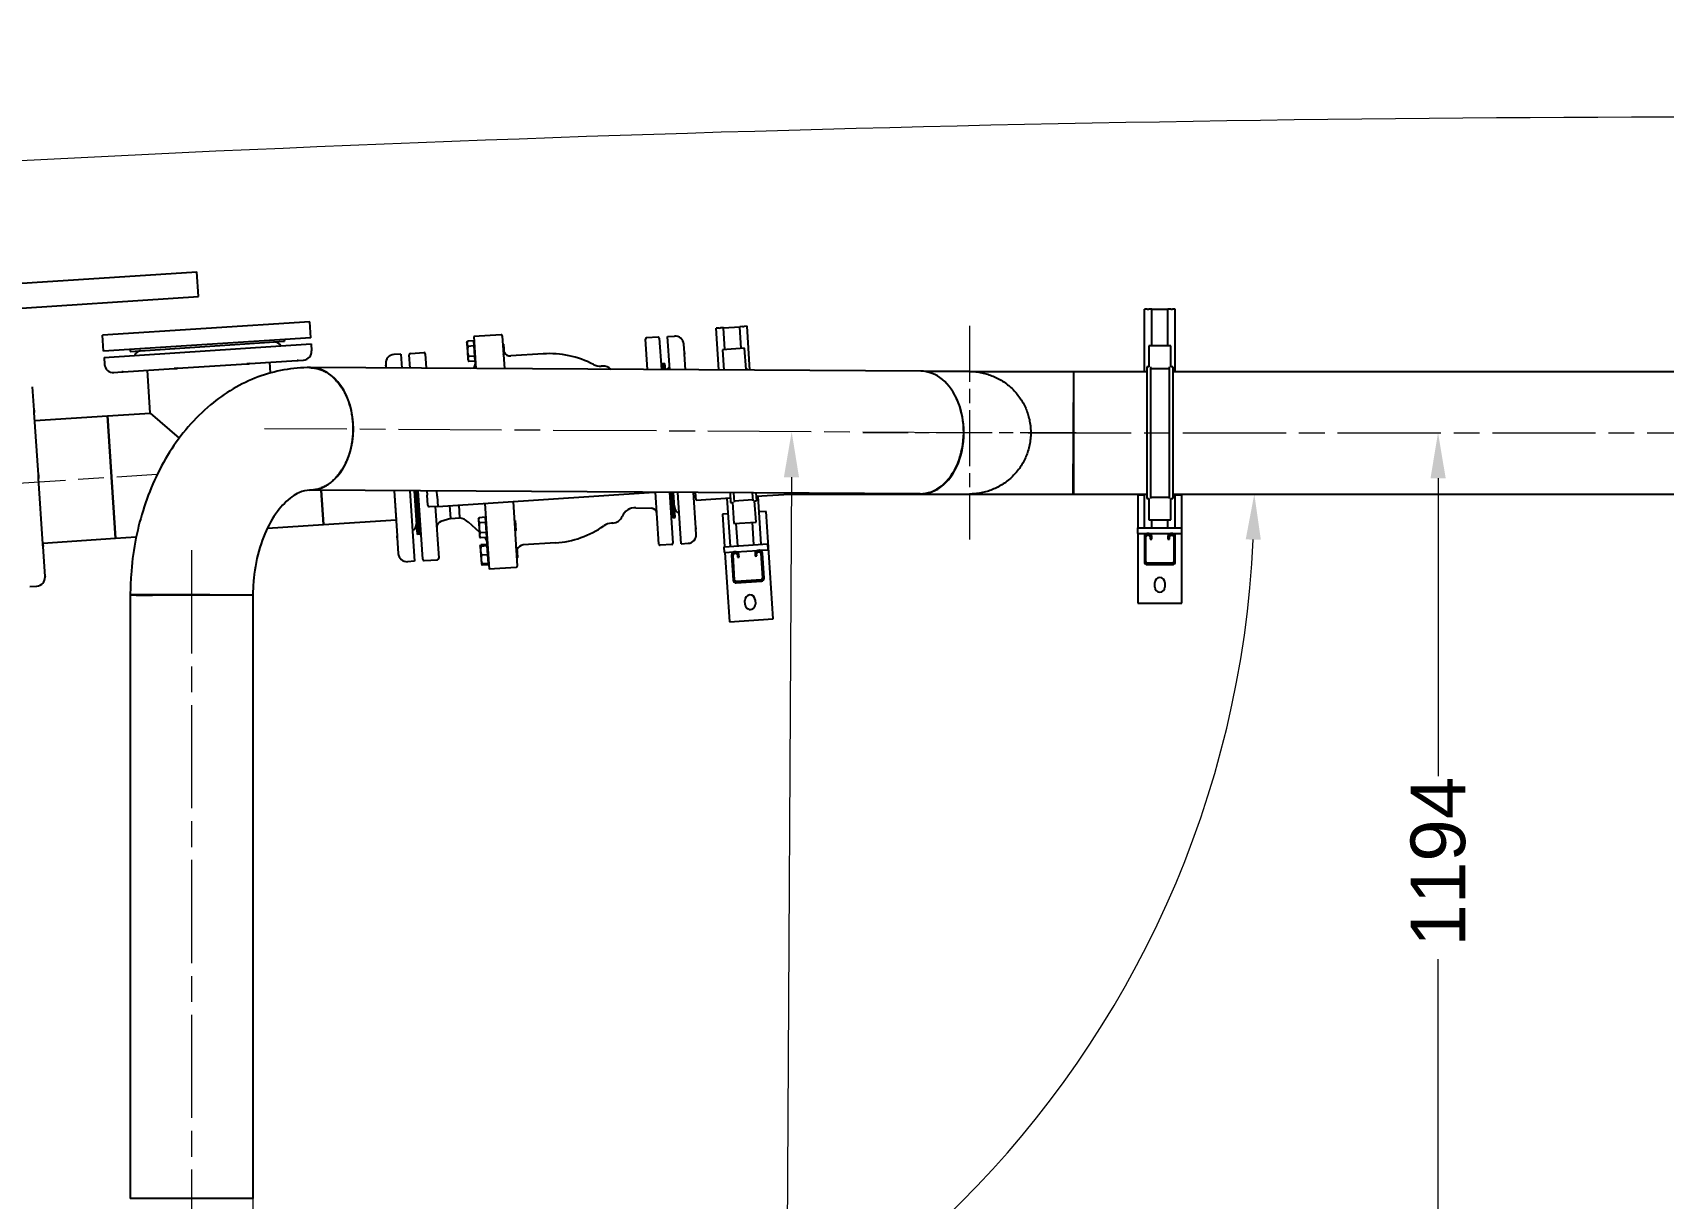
# Model space of a CAD drawing. Header units: millimetres. Extents: x 0 to 14850, y -38768 to 10500.
# Drawn here: x 1489 to 3728, y 5964 to 7564 of the extents above; entities that cross this region are included whole.
import ezdxf

# ---------------------------------------------------------------- set-up
doc = ezdxf.new("R2010")
doc.units = ezdxf.units.MM
doc.header["$LTSCALE"] = 25
doc.linetypes.add('CHAIN', pattern=[0.3543, 0.2362, -0.0295, 0.0591, -0.0295])
for name, color, linetype, lineweight in [('Center Mark', 7, 'Continuous', 18), ('Centerline', 7, 'Continuous', 18), ('Dimension', 7, 'Continuous', 18), ('Visible', 7, 'Continuous', 25)]:
    doc.layers.add(name, color=color, linetype=linetype, lineweight=lineweight)
doc.styles.add('Title', font='arial.ttf')
doc.dimstyles.new('Default - Method 2b', dxfattribs={"dimscale": 25, "dimtxt": 3, "dimasz": 2.5, "dimexe": 3, "dimexo": 0.5, "dimgap": 0.7, "dimtad": 0, "dimtoh": 1, "dimdec": 1, "dimrnd": 1e-08, "dimtxsty": 'Title', "dimcen": 0.09, "dimdle": 10, "dimclrd": 256, "dimclre": 256, "dimclrt": 7, "dimadec": 0, "dimazin": 2, "dimtfac": 0.833333, "dimtdec": 1, "dimtmove": 0, "dimatfit": 3, "dimfxl": 1, "dimtolj": 1, "dimlwd": -1, "dimlwe": -1, "dimarcsym": 0})

# ---------------------------------------------------------------- blocks, each defined once
blk = doc.blocks.new('*D49')
at = {"layer": 'Defpoints', "color": 0, "transparency": 16777216}
for p in [(4831.7, 7436.9), (822.5, 7008.3), (6810.5, 6798.7), (3823.4, -38768.2)]:
    blk.add_point(p, dxfattribs=at)
at = {"layer": 'Dimension', "transparency": 16777216}
for p, q in [((821.7, 7020.8), (795.3, 7423.8)), ((6811.3, 6811.2), (6851.4, 7423.8))]:
    blk.add_line(p, q, dxfattribs=at)
blk.add_arc((3823.4, -38768.2), 46216.1, 86.32687, 93.67315, dxfattribs=at)
for points in [[(863.2, 7342.6), (861.9, 7363.4), (800.2, 7349)], [(6784.8, 7363.4), (6783.5, 7342.6), (6846.5, 7349)]]:
    blk.add_solid(points, dxfattribs=at)
at = {"layer": 'Dimension', "color": 7, "transparency": 16777216, "insert": (3778.9, 7465.4), "char_height": 75, "attachment_point": 7, "style": 'Title'}
blk.add_mtext('\\A1;8°', dxfattribs=at)
blk = doc.blocks.new('*D50')
at = {"layer": 'Defpoints', "color": 0, "transparency": 16777216}
for p in [(2531.6, 7016.1), (2614.2, 7015.7), (1707.7, 2665.4)]:
    blk.add_point(p, dxfattribs=at)
at = {"layer": 'Dimension', "transparency": 16777216}
for p, q in [((2531.3, 6953.6), (2519.4, 4891.2)), ((2506.9, 2723.3), (2518.7, 4779.6)), ((1720.2, 2665.3), (2581.5, 2660.4))]:
    blk.add_line(p, q, dxfattribs=at)
for points in [[(2520.9, 6953.7), (2541.7, 6953.6), (2531.6, 7016.1)], [(2496.4, 2723.4), (2517.3, 2723.2), (2506.5, 2660.8)]]:
    blk.add_solid(points, dxfattribs=at)
at = {"layer": 'Dimension', "color": 7, "transparency": 16777216, "insert": (2405.3, 4797.1), "char_height": 75, "attachment_point": 7, "style": 'Title'}
blk.add_mtext('\\A1;4355', dxfattribs=at)
blk = doc.blocks.new('*D73')
at = {"layer": 'Defpoints', "color": 0, "transparency": 16777216}
for p in [(1791.8, 6930.6), (2918.2, 6930.6), (1791.8, 6791), (2982.6, 6243.1)]:
    blk.add_point(p, dxfattribs=at)
at = {"layer": 'Dimension', "transparency": 16777216}
blk.add_line((1791.8, 6778.5), (1791.8, 5480.6), dxfattribs=at)
blk.add_arc((1791.8, 6930.6), 1375, 272.6046, 357.3954, dxfattribs=at)
for points in [[(3155, 6868.3), (3175.8, 6867.9), (3166.8, 6930.6)], [(1854.6, 5546.6), (1854.1, 5567.4), (1791.8, 5555.6)]]:
    blk.add_solid(points, dxfattribs=at)
at = {"layer": 'Dimension', "color": 7, "transparency": 16777216, "insert": (2764, 5846.6), "char_height": 75, "attachment_point": 7, "style": 'Title'}
blk.add_mtext('\\A1;90°', dxfattribs=at)
blk = doc.blocks.new('*D74')
at = {"layer": 'Defpoints', "color": 0, "transparency": 16777216}
for p in [(3419.1, 7014.7), (1913.2, 5820.9), (3419.1, 5820.9)]:
    blk.add_point(p, dxfattribs=at)
at = {"layer": 'Dimension', "transparency": 16777216}
for p, q in [((3419.1, 6952.2), (3419.1, 6543.6)), ((3419.1, 5883.4), (3419.1, 6292)), ((1925.7, 5820.9), (3494.1, 5820.9))]:
    blk.add_line(p, q, dxfattribs=at)
for points in [[(3408.7, 6952.2), (3429.6, 6952.2), (3419.1, 7014.7)], [(3408.7, 5883.4), (3429.6, 5883.4), (3419.1, 5820.9)]]:
    blk.add_solid(points, dxfattribs=at)
at = {"layer": 'Dimension', "color": 7, "transparency": 16777216, "insert": (3457.4, 6309.5), "char_height": 75, "attachment_point": 7, "rotation": 90, "style": 'Title'}
blk.add_mtext('\\A1;1194', dxfattribs=at)

msp = doc.modelspace()

# ---------------------------------------------------------------- linework, layer by layer
at = {"layer": 'Center Mark', "linetype": 'CHAIN', "ltscale": 13.036586}
for p, q in [((2775.74, 7161.38), (2775.74, 6868.08)), ((2922.39, 7014.73), (2629.09, 7014.73))]:
    msp.add_line(p, q, dxfattribs=at)
at = {"layer": 'Centerline', "linetype": 'CHAIN', "ltscale": 23.990969}
for p, q in [((2770.81, 7014.76), (1807.78, 7020.31)), ((2856.23, 7014.73), (5182.91, 7014.73)), ((968.9, 6912.67), (1660.09, 6957.98)), ((1707.69, 6853.45), (1707.69, 5901.45))]:
    msp.add_line(p, q, dxfattribs=at)
at = {"layer": 'Visible'}
for p, q in [((1213.38, 7202.78), (1715.05, 7235.67)), ((1717.27, 7201.74), (1715.05, 7235.67)), ((1215.6, 7168.86), (1717.27, 7201.74)), ((1869.86, 7167.15), (1585.47, 7148.51)), ((1871.3, 7145.2), (1869.86, 7167.15)), ((3019.84, 7184.23), (3015.84, 7184.23)), ((3015.84, 7098.88), (3015.84, 7184.23)), ((3019.84, 7184.23), (3021.94, 7184.23)), ((3025.94, 7184.23), (3021.94, 7184.23)), ((3025.94, 7184.23), (3048.24, 7184.23)), ((3025.94, 7134.23), (3025.94, 7184.23)), ((3052.24, 7184.23), (3048.24, 7184.23)), ((3048.24, 7134.23), (3048.24, 7184.23)), ((3052.24, 7184.23), (3054.34, 7184.23)), ((3058.34, 7184.23), (3054.34, 7184.23)), ((3058.34, 7098.88), (3058.34, 7184.23)), ((1586.91, 7126.55), (1585.47, 7148.51)), ((1871.3, 7145.2), (1586.91, 7126.55)), ((1834.88, 7142.81), (1835.04, 7140.31)), ((2132.59, 7149.3), (2095.17, 7146.85)), ((2095.17, 7146.85), (2098.06, 7102.79)), ((2134.19, 7147.9), (2137.16, 7102.56)), ((2333.66, 7101.43), (2330.91, 7143.26)), ((2348.28, 7145.9), (2332.31, 7144.85)), ((2349.87, 7144.5), (2352.7, 7101.32)), ((2361.25, 7146.75), (2370.73, 7147.37)), ((2364.23, 7101.25), (2361.25, 7146.75)), ((2431.89, 7158.4), (2427.9, 7158.13)), ((2431.65, 7100.86), (2427.9, 7158.13)), ((2431.89, 7158.4), (2433.99, 7158.53)), ((2437.98, 7158.79), (2433.99, 7158.53)), ((2437.98, 7158.79), (2460.23, 7160.25)), ((2439.94, 7128.86), (2437.98, 7158.79)), ((2464.22, 7160.52), (2460.23, 7160.25)), ((2462.19, 7130.32), (2460.23, 7160.25)), ((2464.22, 7160.52), (2466.32, 7160.65)), ((2470.31, 7160.91), (2466.32, 7160.65)), ((2474.26, 7100.62), (2470.31, 7160.91)), ((1587.47, 7118.07), (1871.86, 7136.72)), ((1623.33, 7128.94), (1623.5, 7126.45)), ((1623.5, 7126.45), (1835.04, 7140.31)), ((1871.86, 7136.72), (1872.48, 7127.24)), ((1995.04, 7122.74), (1985.56, 7122.12)), ((1995.04, 7122.74), (1996.31, 7103.38)), ((2007.84, 7103.31), (2006.64, 7121.5)), ((2008.51, 7123.63), (2026.47, 7124.8)), ((2028.6, 7122.94), (2029.89, 7103.18)), ((2085.72, 7138.27), (2086.66, 7140.19)), ((2085.72, 7138.27), (2085.82, 7136.66)), ((2085.82, 7136.66), (2086.5, 7126.29)), ((2086.5, 7126.29), (2087.18, 7115.92)), ((2094.77, 7140.72), (2086.66, 7140.19)), ((2095.23, 7133.81), (2087.12, 7133.28)), ((2094.77, 7140.72), (2095.23, 7133.81)), ((2094.96, 7137.87), (2095.76, 7137.92)), ((2095.23, 7133.81), (2096.13, 7119.98)), ((2135.95, 7136.32), (2134.89, 7137.25)), ((2135.95, 7136.32), (2136.84, 7122.8)), ((2136.84, 7122.8), (2136.14, 7122.01)), ((2190.44, 7123.03), (2146.03, 7120.11)), ((2384.26, 7124.49), (2383.49, 7136.18)), ((2384.26, 7124.49), (2384.39, 7122.43)), ((2385.79, 7101.13), (2384.39, 7122.43)), ((2467.03, 7130.64), (2436.6, 7128.64)), ((2436.6, 7128.64), (2438.42, 7100.82)), ((2468.94, 7101.53), (2467.03, 7130.64)), ((3021.84, 7134.23), (3021.84, 7105.06)), ((3052.34, 7134.23), (3021.84, 7134.23)), ((3052.34, 7105.06), (3052.34, 7134.23)), ((1587.47, 7118.07), (1588.09, 7108.59)), ((1600.85, 7097.4), (1611.86, 7098.12)), ((1613.87, 7098.26), (1611.86, 7098.12)), ((1613.87, 7098.26), (1683.83, 7102.84)), ((1650.95, 7041.71), (1647.1, 7100.44)), ((1688.33, 7103.14), (1683.83, 7102.84)), ((1688.33, 7103.14), (1783.47, 7109.37)), ((1787.82, 7109.66), (1783.47, 7109.37)), ((1787.82, 7109.66), (1852.42, 7113.89)), ((1816, 7096.77), (1815.04, 7111.44)), ((1854.08, 7114), (1852.42, 7113.89)), ((1854.08, 7114), (1861.29, 7114.48)), ((1870.77, 7104.1), (1870.77, 7104.1)), ((2708.8, 7099.26), (1870.77, 7104.1)), ((1974.37, 7109.36), (1974.49, 7107.56)), ((1974.54, 7106.67), (1974.49, 7107.56)), ((1974.54, 7106.67), (1974.75, 7103.5)), ((2087.18, 7115.92), (2087.28, 7114.32)), ((2087.28, 7114.32), (2088.48, 7112.54)), ((2096.13, 7119.98), (2088.02, 7119.45)), ((2096.59, 7113.07), (2088.48, 7112.54)), ((2095.5, 7103.16), (2090.5, 7102.83)), ((2096.13, 7119.98), (2096.59, 7113.07)), ((2096.4, 7115.92), (2097.2, 7115.97)), ((2271.86, 7106.32), (2269.91, 7106.19)), ((2355.22, 7108.77), (2352.11, 7110.31)), ((2355.16, 7109.77), (2357.65, 7109.94)), ((2355.71, 7101.3), (2355.16, 7109.77)), ((2358.22, 7101.29), (2357.65, 7109.94)), ((2466.44, 7101.37), (2466.49, 7100.66)), ((2471.43, 7101.75), (2468.94, 7101.59)), ((2471.43, 7101.75), (2471.5, 7100.63)), ((2775.74, 7098.88), (2714.26, 7098.88)), ((2775.74, 7098.88), (2918.74, 7098.88)), ((2918.24, 6930.58), (2919.21, 7098.88)), ((2918.74, 7098.88), (2918.74, 6930.58)), ((2919.21, 7098.88), (3019.34, 7098.88)), ((3019.34, 7105.11), (3019.34, 6924.34)), ((3021.84, 7105.11), (3019.34, 7105.11)), ((3024.34, 7105.06), (3024.34, 6924.39)), ((3024.34, 7103.06), (3049.84, 7103.06)), ((3049.84, 7105.06), (3049.84, 6924.39)), ((3054.84, 7105.11), (3052.34, 7105.11)), ((3054.84, 7105.11), (3054.84, 6924.34)), ((3054.84, 7098.88), (5019.34, 7098.88)), ((1491.49, 7045.87), (1489.41, 7077.57)), ((1491.49, 7045.87), (1491.7, 7042.67)), ((1497.32, 6956.81), (1491.7, 7042.67)), ((1492.44, 7031.32), (1592.22, 7037.86)), ((1592.22, 7037.86), (1603.23, 6869.92)), ((1592.23, 7037.86), (1650.95, 7041.71)), ((1603.24, 6869.92), (1592.23, 7037.86)), ((1650.95, 7041.71), (1690.47, 7007.06)), ((1497.32, 6956.81), (1497.64, 6952.02)), ((1503.53, 6862.2), (1497.64, 6952.02)), ((2707.83, 6930.97), (1869.8, 6935.8)), ((1888.62, 6888.63), (1885.53, 6935.71)), ((1885.54, 6935.71), (1888.62, 6888.63)), ((1985.78, 6935.13), (1988.4, 6895.17)), ((1985.79, 6935.13), (1989.86, 6873.05)), ((2007.34, 6935.01), (2013.68, 6838.35)), ((2013.36, 6934.97), (2017.28, 6875.17)), ((2015.86, 6934.96), (2019.77, 6875.33)), ((2025.02, 6841.1), (2018.87, 6934.94)), ((2030.7, 6934.87), (2031.08, 6929.06)), ((2031.99, 6915.22), (2031.08, 6929.06)), ((2044.91, 6927.61), (2044.44, 6934.8)), ((2044.91, 6927.61), (2045.82, 6913.62)), ((2045.82, 6913.62), (2342.63, 6933.07)), ((2149.1, 6920.39), (2154.93, 6831.58)), ((2349.36, 6861.86), (2344.69, 6933.06)), ((2363.74, 6932.95), (2368.32, 6863.1)), ((2369.02, 6898.23), (2366.75, 6932.94)), ((2371.52, 6898.39), (2369.25, 6932.92)), ((2379.89, 6862.36), (2375.27, 6932.89)), ((2400.02, 6884.02), (2396.82, 6932.76)), ((2400.27, 6922.17), (2399.45, 6932.75)), ((2400.27, 6922.17), (2447.42, 6925.26)), ((2447.52, 6858.78), (2443.18, 6924.98)), ((2446.95, 6932.47), (2447.83, 6919.04)), ((2447.83, 6919.04), (2450.33, 6919.2)), ((2450.32, 6919.26), (2452.23, 6890.15)), ((2451.96, 6932.44), (2452.82, 6919.42)), ((2452.69, 6921.42), (2478.13, 6923.09)), ((2477.53, 6932.3), (2478.26, 6921.09)), ((2480.76, 6921.2), (2483.26, 6921.36)), ((2482.67, 6892.15), (2480.76, 6921.25)), ((2482.54, 6932.27), (2483.26, 6921.36)), ((2482.85, 6927.58), (2528.49, 6930.58)), ((2489.93, 6861.56), (2485.59, 6927.76)), ((2528.45, 6932), (2528.49, 6930.58)), ((2528.49, 6930.58), (2632.24, 6930.58)), ((2632.24, 6931.4), (2632.24, 6930.58)), ((2632.74, 6930.58), (2632.74, 6931.4)), ((2632.74, 6930.58), (2708.67, 6930.58)), ((2708.67, 6930.58), (2775.74, 6930.58)), ((2775.74, 6930.58), (2918.74, 6930.58)), ((2918.24, 6930.58), (3019.34, 6930.58)), ((3007.09, 6928.98), (3007.09, 6884.23)), ((3015.84, 6928.98), (3007.09, 6928.98)), ((3015.84, 6884.23), (3015.84, 6930.58)), ((3019.34, 6924.34), (3021.84, 6924.34)), ((3021.84, 6924.39), (3021.84, 6895.23)), ((3024.34, 6926.4), (3049.84, 6926.4)), ((3052.34, 6895.23), (3052.34, 6924.39)), ((3052.34, 6924.34), (3054.84, 6924.34)), ((3054.84, 6930.58), (5019.34, 6930.58)), ((3058.34, 6884.23), (3058.34, 6930.58)), ((3067.09, 6928.98), (3058.34, 6928.98)), ((3067.09, 6884.23), (3067.09, 6928.98)), ((2034.12, 6913.35), (2045.79, 6914.12)), ((2042.3, 6913.89), (2046.98, 6842.54)), ((2063.43, 6897.23), (2049.75, 6892.84)), ((2063.43, 6897.23), (2062.29, 6914.7)), ((2063.43, 6897.23), (2075.54, 6898.03)), ((2074.39, 6915.49), (2075.54, 6898.03)), ((2101.58, 6896.2), (2102.53, 6898.12)), ((2110.64, 6898.65), (2102.53, 6898.12)), ((2110.19, 6917.84), (2116.11, 6827.53)), ((2110.64, 6898.65), (2111.1, 6891.74)), ((2317.86, 6911.8), (2338.94, 6911.02)), ((2368.96, 6899.22), (2366.08, 6897.3)), ((2369.02, 6898.23), (2371.52, 6898.39)), ((2444.6, 6903.43), (2436.61, 6902.91)), ((2436.61, 6902.91), (2439.54, 6858.25)), ((2496.48, 6906.83), (2487, 6906.21)), ((2506.17, 6759.15), (2496.48, 6906.83)), ((1811.72, 6883.59), (1888.62, 6888.63)), ((1888.62, 6888.63), (1988.4, 6895.17)), ((2019.77, 6875.33), (2017.28, 6875.17)), ((2019.71, 6876.33), (2022.82, 6874.8)), ((2087.55, 6892.23), (2102.72, 6878.93)), ((2101.58, 6896.2), (2101.69, 6894.59)), ((2101.69, 6894.59), (2102.37, 6884.22)), ((2102.37, 6884.22), (2103.05, 6873.85)), ((2111.1, 6891.74), (2102.99, 6891.21)), ((2112, 6877.91), (2103.89, 6877.38)), ((2110.83, 6895.8), (2111.63, 6895.85)), ((2111.1, 6891.74), (2112, 6877.91)), ((2112, 6877.91), (2112.46, 6871)), ((2151.82, 6894.25), (2150.76, 6895.18)), ((2152.7, 6880.73), (2151.77, 6879.67)), ((2151.82, 6894.25), (2152.7, 6880.73)), ((2285.99, 6890.78), (2284.04, 6890.65)), ((2400.02, 6884.02), (2400.12, 6882.42)), ((2400.56, 6875.74), (2400.12, 6882.42)), ((2452.23, 6890.15), (2482.67, 6892.15)), ((2457.6, 6859.44), (2455.57, 6890.37)), ((2479.85, 6860.9), (2477.83, 6891.83)), ((3007.09, 6884.23), (3067.09, 6884.23)), ((3007.09, 6876.23), (3007.09, 6884.23)), ((3007.09, 6876.23), (3007.09, 6780.98)), ((3007.09, 6876.23), (3019.84, 6876.23)), ((3021.94, 6876.23), (3019.84, 6876.23)), ((3019.84, 6874.23), (3021.94, 6874.23)), ((3021.84, 6895.23), (3052.34, 6895.23)), ((3021.94, 6876.23), (3052.24, 6876.23)), ((3025.94, 6884.23), (3025.94, 6895.23)), ((3048.24, 6884.23), (3048.24, 6895.23)), ((3054.34, 6876.23), (3052.24, 6876.23)), ((3052.24, 6874.23), (3054.34, 6874.23)), ((3054.34, 6876.23), (3067.09, 6876.23)), ((3067.09, 6876.23), (3067.09, 6884.23)), ((3067.09, 6780.98), (3067.09, 6876.23)), ((1503.45, 6863.38), (1603.23, 6869.92)), ((1503.53, 6862.2), (1503.76, 6858.63)), ((1506.46, 6817.47), (1503.76, 6858.63)), ((1603.24, 6869.92), (1631.7, 6871.79)), ((1990.04, 6870.34), (1989.86, 6873.05)), ((1990.04, 6870.34), (1991.44, 6848.92)), ((2103.05, 6873.85), (2103.15, 6872.25)), ((2103.15, 6872.25), (2104.34, 6870.47)), ((2104.04, 6858.75), (2104.99, 6860.67)), ((2104.04, 6858.75), (2104.43, 6852.76)), ((2112.46, 6871), (2104.34, 6870.47)), ((2104.43, 6852.76), (2105.22, 6840.79)), ((2113.1, 6861.2), (2104.99, 6860.67)), ((2113.22, 6859.35), (2105.11, 6858.82)), ((2112.27, 6873.85), (2113.07, 6873.9)), ((2113.1, 6861.2), (2113.22, 6859.35)), ((2113.22, 6859.35), (2114, 6847.38)), ((2113.28, 6858.35), (2114.08, 6858.4)), ((2154.27, 6856.8), (2153.48, 6857.5)), ((2154.27, 6856.8), (2155.16, 6843.29)), ((2207.44, 6863.58), (2163.04, 6860.67)), ((2366.92, 6861.51), (2350.96, 6860.46)), ((2379.89, 6862.36), (2389.37, 6862.98)), ((2438.79, 6858.2), (2498.66, 6862.13)), ((2439.31, 6850.22), (2438.79, 6858.2)), ((2454.88, 6851.24), (2485.12, 6853.22)), ((2487.21, 6853.36), (2485.12, 6853.22)), ((2487.21, 6853.36), (2499.19, 6854.15)), ((2499.19, 6854.15), (2498.66, 6862.13)), ((3015.84, 6872.23), (3015.84, 6837.73)), ((3017.84, 6837.73), (3017.84, 6872.23)), ((3023.94, 6872.23), (3023.94, 6868.73)), ((3023.94, 6868.73), (3025.94, 6868.73)), ((3025.94, 6868.73), (3025.94, 6872.23)), ((3048.24, 6872.23), (3048.24, 6868.73)), ((3048.24, 6868.73), (3050.24, 6868.73)), ((3050.24, 6868.73), (3050.24, 6872.23)), ((3056.34, 6872.23), (3056.34, 6837.73)), ((3058.34, 6837.73), (3058.34, 6872.23)), ((2013.68, 6838.35), (2004.2, 6837.73)), ((2027.15, 6839.24), (2045.11, 6840.41)), ((2105.22, 6840.79), (2105.61, 6834.8)), ((2105.61, 6834.8), (2106.8, 6833.02)), ((2114, 6847.38), (2105.89, 6846.84)), ((2114.79, 6835.4), (2106.68, 6834.87)), ((2114.91, 6833.55), (2106.8, 6833.02)), ((2114, 6847.38), (2114.79, 6835.4)), ((2114.72, 6836.4), (2115.52, 6836.45)), ((2114.79, 6835.4), (2114.91, 6833.55)), ((2153.53, 6829.98), (2116.11, 6827.53)), ((2155.16, 6843.29), (2154.23, 6842.22)), ((2439.31, 6850.22), (2452.79, 6851.1)), ((2440.06, 6850.27), (2446.29, 6755.22)), ((2449.06, 6846.85), (2451.31, 6812.43)), ((2453.31, 6812.56), (2451.05, 6846.98)), ((2454.88, 6851.24), (2452.79, 6851.1)), ((2452.92, 6849.11), (2455.01, 6849.25)), ((2457.14, 6847.38), (2457.37, 6843.89)), ((2457.37, 6843.89), (2459.36, 6844.02)), ((2459.36, 6844.02), (2459.13, 6847.51)), ((2481.39, 6848.97), (2481.62, 6845.48)), ((2481.62, 6845.48), (2483.61, 6845.61)), ((2483.61, 6845.61), (2483.38, 6849.1)), ((2485.25, 6851.23), (2487.34, 6851.37)), ((2489.47, 6849.5), (2491.73, 6815.07)), ((2493.72, 6815.21), (2491.47, 6849.63)), ((3054.34, 6835.73), (3019.84, 6835.73)), ((3019.84, 6833.73), (3054.34, 6833.73)), ((1506.46, 6817.47), (1506.48, 6817.21)), ((1506.48, 6817.13), (1506.48, 6817.21)), ((2489.86, 6812.95), (2455.44, 6810.69)), ((2455.57, 6808.7), (2489.99, 6810.95)), ((3030.09, 6802.98), (3030.09, 6808.98)), ((3044.09, 6808.98), (3044.09, 6802.98)), ((1485.81, 6803.75), (1495.29, 6804.37)), ((1623.54, 6790.95), (1623.54, 5963.95)), ((1648.19, 6791.87), (1623.55, 6791.87)), ((1791.85, 6791.87), (1648.19, 6791.87)), ((1791.84, 6790.95), (1791.84, 5963.95)), ((2467.81, 6778.68), (2467.41, 6784.67)), ((2481.38, 6785.58), (2481.78, 6779.6)), ((3007.09, 6780.98), (3067.09, 6780.98)), ((2446.29, 6755.22), (2506.17, 6759.15)), ((1791.84, 5963.95), (1623.54, 5963.95))]:
    msp.add_line(p, q, dxfattribs=at)
for centre, radius, start, end in [((2132.69, 7147.8), 1.5, 3.75063, 93.75063), ((2332.41, 7143.36), 1.5, 93.75063, 183.75063), ((2348.38, 7144.4), 1.5, 3.75063, 93.75063), ((2371.52, 7135.4), 12, 3.75063, 93.75063), ((1639.19, 7116.45), 11, 93.75063, 156.71494), ((1820.8, 7128.36), 11, 30.78633, 93.75063), ((1860.51, 7126.45), 12, 273.75063, 3.75063), ((1986.34, 7110.15), 12, 93.75063, 183.75063), ((2008.64, 7121.63), 2, 93.75063, 183.75063), ((2026.6, 7122.81), 2, 3.75063, 93.75063), ((2145.38, 7130.09), 10, 209.59257, 273.75063), ((2198.94, 6993.3), 130, 62.32673, 93.75063), ((1600.06, 7109.38), 12, 183.75063, 273.75063), ((2077.43, 7111.73), 20, 333.49919, 3.75063), ((2268.6, 7126.15), 20, 242.32673, 273.75063), ((2272.84, 7091.35), 15, 43.73145, 93.75063), ((2325.66, 7101.04), 8, 2.75896, 3.75063), ((2369.61, 7095.69), 11, 120.78633, 149.46302), ((2033.99, 6915.35), 2, 183.75063, 273.75063), ((2071.07, 6873.43), 25, 48.75063, 79.71439), ((2285.01, 6905.75), 15, 273.75063, 336.54774), ((2317.12, 6891.82), 20, 87.88206, 156.54774), ((2338.64, 6903.03), 8, 3.75063, 87.88206), ((2381.51, 6914.08), 11, 183.75063, 246.71494), ((2005.32, 6889.42), 11, 300.78633, 3.75063), ((2052.2, 6885.23), 8, 107.78688, 183.75063), ((2198.94, 6993.3), 130, 273.75063, 305.17454), ((2285.35, 6870.69), 20, 93.75063, 125.17454), ((2388.59, 6874.96), 12, 273.75063, 3.75063), ((3019.84, 6872.23), 4, 90, 180), ((3019.84, 6872.23), 2, 90, 180), ((3021.94, 6872.23), 4, 0, 90), ((3021.94, 6872.23), 2, 0, 90), ((3052.24, 6872.23), 4, 90, 180), ((3052.24, 6872.23), 2, 90, 180), ((3054.34, 6872.23), 4, 0, 90), ((3054.34, 6872.23), 2, 0, 90), ((2093.93, 6860.03), 20, 3.75063, 32.86869), ((2163.69, 6850.69), 10, 93.75063, 157.9087), ((2350.86, 6861.96), 1.5, 183.75063, 273.75063), ((2366.82, 6863.01), 1.5, 273.75063, 3.75063), ((2485.38, 6849.23), 4, 93.75063, 183.75063), ((2487.47, 6849.37), 4, 3.75063, 93.75063), ((2003.41, 6849.71), 12, 183.75063, 273.75063), ((2027.02, 6841.23), 2, 183.75063, 273.75063), ((2044.98, 6842.41), 2, 273.75063, 3.75063), ((2153.43, 6831.48), 1.5, 273.75063, 3.75063), ((2453.05, 6847.11), 4, 93.75063, 183.75063), ((2453.05, 6847.11), 2, 93.75063, 183.75063), ((2455.14, 6847.25), 4, 3.75063, 93.75063), ((2455.14, 6847.25), 2, 3.75063, 93.75063), ((2485.38, 6849.23), 2, 93.75063, 183.75063), ((2487.47, 6849.37), 2, 3.75063, 93.75063), ((3019.84, 6837.73), 4, 180, 270), ((3019.84, 6837.73), 2, 180, 270), ((3054.34, 6837.73), 4, 270, 0), ((3054.34, 6837.73), 2, 270, 0), ((1494.51, 6816.35), 12, 273.75063, 3.75063), ((2455.3, 6812.69), 4, 183.75063, 273.75063), ((2455.3, 6812.69), 2, 183.75063, 273.75063), ((2489.73, 6814.94), 2, 273.75063, 3.75063), ((2489.73, 6814.94), 4, 273.75063, 3.75063), ((3037.09, 6808.98), 7, 0, 180), ((2474.4, 6785.13), 7, 3.75063, 183.75063), ((3037.09, 6802.98), 7, 180, 0), ((2474.79, 6779.14), 7, 183.75063, 3.75063)]:
    msp.add_arc(centre, radius, start, end, dxfattribs=at)
for centre, major_axis, ratio, start_param, end_param in [((1870.28, 7019.95), (-0.49, -84.15), 0.7071068, 0.0000132, 3.1415927), ((2708.31, 7015.12), (-0.49, -84.15), 0.7071068, 0, 3.1415927), ((2708.67, 7014.73), (0, -84.15), 0.7071068, 6.1832523, 8.5032767), ((1707.69, 6791.89), (-84.15, 0.24), 0.0028848, 3.8635601, 7.1320059), ((1707.69, 6791.89), (-81.55, 0.24), 0.0028848, 3.861535, 7.1340309)]:
    msp.add_ellipse(centre, major_axis=major_axis, ratio=ratio, start_param=start_param, end_param=end_param, dxfattribs=at)
for points, weights in [([(2086.66, 7140.19), (2085.72, 7138.27), (2085.82, 7136.66)], [1, 1.0379548493, 1]), ([(2085.82, 7136.66), (2085.93, 7135.06), (2087.12, 7133.28)], [1, 1.0379548493, 1]), ([(2087.12, 7133.28), (2086.29, 7129.5), (2086.5, 7126.29)], [1, 1.0379548493, 1]), ([(2086.5, 7126.29), (2086.71, 7123.08), (2088.02, 7119.45)], [1, 1.0379548493, 1]), ([(2088.02, 7119.45), (2087.07, 7117.53), (2087.18, 7115.92)], [1, 1.0379548493, 1]), ([(2087.18, 7115.92), (2087.28, 7114.32), (2088.48, 7112.54)], [1, 1.0379548493, 1]), ([(2102.53, 6898.12), (2101.58, 6896.2), (2101.69, 6894.59)], [1, 1.0379548493, 1]), ([(2101.69, 6894.59), (2101.79, 6892.99), (2102.99, 6891.21)], [1, 1.0379548493, 1]), ([(2102.99, 6891.21), (2102.16, 6887.43), (2102.37, 6884.22)], [1, 1.0379548493, 1]), ([(2102.37, 6884.22), (2102.58, 6881.01), (2103.89, 6877.38)], [1, 1.0379548493, 1]), ([(2103.89, 6877.38), (2102.94, 6875.46), (2103.05, 6873.85)], [1, 1.0379548493, 1]), ([(2103.05, 6873.85), (2103.15, 6872.25), (2104.34, 6870.47)], [1, 1.0379548493, 1]), ([(2104.04, 6858.75), (2104.04, 6858.75), (2105.11, 6858.82)], [1, 1.0379548493, 1]), ([(2104.99, 6860.67), (2104.49, 6859.66), (2104.28, 6858.76)], [1, 1.01965956375, 1.01895290532]), ([(2105.11, 6858.82), (2104.25, 6855.54), (2104.43, 6852.76)], [1, 1.0379548493, 1]), ([(2104.43, 6852.76), (2104.61, 6849.98), (2105.89, 6846.84)], [1, 1.0379548493, 1]), ([(2105.89, 6846.84), (2105.03, 6843.57), (2105.22, 6840.79)], [1, 1.0379548493, 1]), ([(2105.22, 6840.79), (2105.4, 6838.01), (2106.68, 6834.87)], [1, 1.0379548493, 1]), ([(2106.68, 6834.87), (2105.61, 6834.8), (2105.61, 6834.8)], [1, 1.0379548493, 1]), ([(2105.85, 6834.82), (2106.17, 6833.96), (2106.8, 6833.02)], [1.01895290532, 1.01965956375, 1])]:
    msp.add_rational_spline(points, weights, degree=2, dxfattribs=at)
for points, knots in [([(2136.14, 7122.01), (2136.14, 7122.01), (2136.13, 7122.01), (2136.09, 7121.98), (2136.03, 7122.05), (2135.9, 7122.4), (2135.84, 7122.68), (2135.82, 7123.05)], [2.23171863, 2.23171863, 2.23171863, 2.23171863, 2.25494292, 2.25494292, 2.4488197, 2.4488197, 2.6508871, 2.6508871, 2.6508871, 2.6508871]), ([(2384.39, 7122.43), (2384.38, 7122.62), (2384.37, 7122.81), (2384.32, 7123.49), (2384.29, 7123.9), (2384.27, 7124.31), (2384.26, 7124.41), (2384.26, 7124.49)], [-2.19527918, -2.19527918, -2.19527918, -2.19527918, -2.09934923, -2.09934923, -1.8229843, -1.8229843, -1.70977025, -1.70977025, -1.70977025, -1.70977025]), ([(1611.86, 7098.12), (1611.92, 7098.13), (1612, 7098.13), (1612.36, 7098.16), (1612.74, 7098.19), (1613.42, 7098.23), (1613.64, 7098.24), (1613.87, 7098.26)], [-2.19527918, -2.19527918, -2.19527918, -2.19527918, -2.09934923, -2.09934923, -1.8229843, -1.8229843, -1.70977025, -1.70977025, -1.70977025, -1.70977025]), ([(1870.77, 7104.1), (1846.31, 7104.24), (1821.87, 7099.76), (1775.12, 7082.38), (1753.02, 7069.12), (1711.57, 7034.58), (1692.87, 7012.52), (1661.97, 6963.45), (1649.8, 6936.36), (1632.15, 6879.49), (1626.67, 6849.71), (1623.91, 6810.46), (1623.57, 6801.3), (1623.54, 6792.13)], [3.1415927, 3.1415927, 3.1415927, 3.1415927, 3.4027653, 3.4027653, 3.6781846, 3.6781846, 3.9887435, 3.9887435, 4.3029027, 4.3029027, 4.617062, 4.617062, 4.712389, 4.712389, 4.712389, 4.712389]), ([(1683.83, 7102.84), (1684.09, 7102.86), (1684.37, 7102.88), (1685.46, 7102.95), (1686.32, 7103.01), (1687.58, 7103.09), (1687.95, 7103.11), (1688.33, 7103.14)], [-2.19527918, -2.19527918, -2.19527918, -2.19527918, -2.09934923, -2.09934923, -1.8229843, -1.8229843, -1.70977025, -1.70977025, -1.70977025, -1.70977025]), ([(1783.47, 7109.37), (1783.78, 7109.4), (1784.09, 7109.42), (1785.27, 7109.5), (1786.12, 7109.55), (1787.22, 7109.62), (1787.53, 7109.64), (1787.82, 7109.66)], [-2.19527918, -2.19527918, -2.19527918, -2.19527918, -2.09934923, -2.09934923, -1.8229843, -1.8229843, -1.70977025, -1.70977025, -1.70977025, -1.70977025]), ([(1852.42, 7113.89), (1852.59, 7113.91), (1852.75, 7113.92), (1853.34, 7113.96), (1853.66, 7113.98), (1853.96, 7114), (1854.03, 7114), (1854.08, 7114)], [-2.19527918, -2.19527918, -2.19527918, -2.19527918, -2.09934923, -2.09934923, -1.8229843, -1.8229843, -1.70977025, -1.70977025, -1.70977025, -1.70977025]), ([(1869.7, 7104.1), (1871.53, 7104.1), (1873.46, 7103.98), (1877.36, 7103.45), (1879.34, 7103.04), (1883.27, 7101.93), (1885.21, 7101.24), (1888.97, 7099.62), (1890.77, 7098.69), (1894.17, 7096.7), (1895.91, 7095.55), (1899.37, 7092.95), (1901.09, 7091.49), (1904.42, 7088.35), (1906.03, 7086.65), (1909.06, 7083.13), (1910.48, 7081.29), (1913.07, 7077.62), (1914.37, 7075.61), (1916.86, 7071.33), (1918.06, 7069.06), (1920.29, 7064.35), (1921.31, 7061.92), (1923.16, 7057.02), (1923.97, 7054.55), (1925.38, 7049.76), (1926.03, 7047.2), (1927.18, 7041.9), (1927.67, 7039.15), (1928.45, 7033.59), (1928.74, 7030.79), (1929.12, 7025.27), (1929.2, 7022.55), (1929.2, 7017.36), (1929.12, 7014.64), (1928.74, 7009.12), (1928.45, 7006.31), (1927.67, 7000.76), (1927.18, 6998.01), (1926.03, 6992.71), (1925.38, 6990.15), (1923.97, 6985.35), (1923.16, 6982.89), (1921.31, 6977.99), (1920.29, 6975.56), (1918.06, 6970.85), (1916.86, 6968.57), (1914.37, 6964.29), (1913.07, 6962.29), (1910.48, 6958.61), (1909.06, 6956.78), (1906.03, 6953.25), (1904.42, 6951.56), (1901.09, 6948.41), (1899.37, 6946.96), (1895.91, 6944.35), (1894.17, 6943.2), (1890.77, 6941.22), (1888.97, 6940.29), (1885.21, 6938.67), (1883.27, 6937.97), (1879.34, 6936.87), (1877.36, 6936.46), (1873.46, 6935.93), (1871.53, 6935.8), (1869.68, 6935.8), (1869.67, 6935.8), (1869.65, 6935.8)], [0, 0, 0, 0, 0.7788937, 0.7788937, 1.5577875, 1.5577875, 2.3366812, 2.3366812, 3.115575, 3.115575, 3.8944687, 3.8944687, 4.6733625, 4.6733625, 5.4522563, 5.4522563, 6.23115, 6.23115, 7.0100439, 7.0100439, 7.7889377, 7.7889377, 8.5678315, 8.5678315, 9.3467253, 9.3467253, 10.1256192, 10.1256192, 10.904513, 10.904513, 11.6834069, 11.6834069, 12.4623008, 12.4623008, 13.2411947, 13.2411947, 14.0200886, 14.0200886, 14.7989824, 14.7989824, 15.5778763, 15.5778763, 16.3567702, 16.3567702, 17.1356641, 17.1356641, 17.914558, 17.914558, 18.6934519, 18.6934519, 19.4723457, 19.4723457, 20.2512396, 20.2512396, 21.0301334, 21.0301334, 21.8090272, 21.8090272, 22.5879209, 22.5879209, 23.3668146, 23.3668146, 24.1457083, 24.1457083, 24.924602, 24.924602, 24.9311134, 24.9311134, 24.9311134, 24.9311134]), ([(1974.49, 7107.56), (1974.49, 7107.57), (1974.49, 7107.57), (1974.49, 7107.51), (1974.5, 7107.34), (1974.53, 7106.95), (1974.53, 7106.82), (1974.54, 7106.67)], [-2.19527918, -2.19527918, -2.19527918, -2.19527918, -2.09934923, -2.09934923, -1.8229843, -1.8229843, -1.70977025, -1.70977025, -1.70977025, -1.70977025]), ([(2775.74, 7098.88), (2775.9, 7098.88), (2776.06, 7098.88), (2778.82, 7098.86), (2781.54, 7098.72), (2787.06, 7098.16), (2789.86, 7097.73), (2795.4, 7096.6), (2798.15, 7095.89), (2803.45, 7094.23), (2806, 7093.29), (2810.78, 7091.28), (2813.24, 7090.11), (2818.12, 7087.48), (2820.55, 7086.01), (2825.24, 7082.84), (2827.5, 7081.13), (2831.76, 7077.58), (2833.76, 7075.73), (2837.41, 7072.04), (2839.23, 7070.02), (2842.74, 7065.72), (2844.42, 7063.44), (2847.53, 7058.71), (2848.97, 7056.27), (2851.55, 7051.35), (2852.69, 7048.89), (2854.65, 7044.08), (2855.56, 7041.51), (2857.15, 7036.2), (2857.83, 7033.45), (2858.9, 7027.89), (2859.3, 7025.08), (2859.8, 7019.55), (2859.9, 7016.84), (2859.89, 7014.24)], [37.3384882, 37.3384882, 37.3384882, 37.3384882, 37.3869017, 37.3869017, 38.1657955, 38.1657955, 38.9446893, 38.9446893, 39.7235831, 39.7235831, 40.5024769, 40.5024769, 41.2813707, 41.2813707, 42.0602645, 42.0602645, 42.8391582, 42.8391582, 43.618052, 43.618052, 44.3969458, 44.3969458, 45.1758396, 45.1758396, 45.9547333, 45.9547333, 46.7336271, 46.7336271, 47.5125208, 47.5125208, 48.2914146, 48.2914146, 49.0703084, 49.0703084, 49.8492021, 49.8492021, 49.8492021, 49.8492021]), ([(1491.7, 7042.67), (1491.68, 7042.93), (1491.66, 7043.18), (1491.6, 7044.13), (1491.56, 7044.75), (1491.51, 7045.49), (1491.5, 7045.69), (1491.49, 7045.87)], [-2.19527918, -2.19527918, -2.19527918, -2.19527918, -2.09934923, -2.09934923, -1.8229843, -1.8229843, -1.70977025, -1.70977025, -1.70977025, -1.70977025]), ([(2859.89, 7014.24), (2859.87, 7011.65), (2859.73, 7008.93), (2859.17, 7003.41), (2858.74, 7000.61), (2857.61, 6995.06), (2856.9, 6992.32), (2855.25, 6987.02), (2854.3, 6984.47), (2852.29, 6979.68), (2851.12, 6977.23), (2848.49, 6972.34), (2847.02, 6969.92), (2843.85, 6965.23), (2842.14, 6962.96), (2838.59, 6958.7), (2836.74, 6956.71), (2833.05, 6953.06), (2831.03, 6951.23), (2826.73, 6947.73), (2824.45, 6946.05), (2819.72, 6942.93), (2817.28, 6941.49), (2812.37, 6938.92), (2809.9, 6937.78), (2805.09, 6935.82), (2802.53, 6934.91), (2797.21, 6933.32), (2794.46, 6932.64), (2788.9, 6931.56), (2786.09, 6931.17), (2780.74, 6930.69), (2778.19, 6930.58), (2775.74, 6930.58)], [0, 0, 0, 0, 0.7788938, 0.7788938, 1.5577875, 1.5577875, 2.3366813, 2.3366813, 3.115575, 3.115575, 3.8944688, 3.8944688, 4.6733625, 4.6733625, 5.4522563, 5.4522563, 6.2311501, 6.2311501, 7.0100439, 7.0100439, 7.7889376, 7.7889376, 8.5678314, 8.5678314, 9.3467252, 9.3467252, 10.125619, 10.125619, 10.9045128, 10.9045128, 11.6834066, 11.6834066, 12.413887, 12.413887, 12.413887, 12.413887]), ([(1497.64, 6952.02), (1497.62, 6952.33), (1497.6, 6952.65), (1497.51, 6953.88), (1497.45, 6954.8), (1497.37, 6956.08), (1497.35, 6956.45), (1497.32, 6956.81)], [-2.19527918, -2.19527918, -2.19527918, -2.19527918, -2.09934923, -2.09934923, -1.8229843, -1.8229843, -1.70977025, -1.70977025, -1.70977025, -1.70977025]), ([(1869.65, 6935.8), (1865.21, 6935.81), (1860.65, 6934.97), (1849.18, 6929.77), (1842.28, 6925.2), (1828.67, 6911.34), (1822.11, 6902.71), (1810.52, 6882.06), (1805.44, 6870.23), (1797.44, 6844.07), (1794.55, 6829.74), (1792.27, 6807.28), (1791.87, 6799.46), (1791.84, 6791.64)], [3.1448801, 3.1448801, 3.1448801, 3.1448801, 3.4557519, 3.4557519, 3.7699112, 3.7699112, 4.045478, 4.045478, 4.3085145, 4.3085145, 4.5740106, 4.5740106, 4.712389, 4.712389, 4.712389, 4.712389]), ([(1869.8, 6935.8), (1869.79, 6935.8), (1869.78, 6935.8), (1869.76, 6935.8), (1869.75, 6935.8), (1869.73, 6935.8), (1869.72, 6935.8), (1869.7, 6935.8), (1869.69, 6935.8), (1869.67, 6935.8), (1869.66, 6935.8), (1869.65, 6935.8)], [6.2791055927, 6.2791055927, 6.2791055927, 6.2791055927, 6.2797693533, 6.2797693533, 6.2804331139, 6.2804331139, 6.2810968745, 6.2810968745, 6.2817606351, 6.2817606351, 6.2824243957, 6.2824243957, 6.2824243957, 6.2824243957]), ([(2400.12, 6882.42), (2400.12, 6882.45), (2400.12, 6882.5), (2400.1, 6882.75), (2400.08, 6883.06), (2400.04, 6883.63), (2400.03, 6883.82), (2400.02, 6884.02)], [-2.19527918, -2.19527918, -2.19527918, -2.19527918, -2.09934923, -2.09934923, -1.8229843, -1.8229843, -1.70977025, -1.70977025, -1.70977025, -1.70977025]), ([(1503.76, 6858.63), (1503.75, 6858.81), (1503.74, 6859.01), (1503.68, 6859.81), (1503.64, 6860.49), (1503.57, 6861.55), (1503.55, 6861.87), (1503.53, 6862.2)], [-2.19527918, -2.19527918, -2.19527918, -2.19527918, -2.09934923, -2.09934923, -1.8229843, -1.8229843, -1.70977025, -1.70977025, -1.70977025, -1.70977025]), ([(1989.86, 6873.05), (1989.87, 6872.82), (1989.89, 6872.6), (1989.95, 6871.76), (1989.98, 6871.24), (1990.02, 6870.64), (1990.03, 6870.48), (1990.04, 6870.34)], [-2.19527918, -2.19527918, -2.19527918, -2.19527918, -2.09934923, -2.09934923, -1.8229843, -1.8229843, -1.70977025, -1.70977025, -1.70977025, -1.70977025]), ([(2153.3, 6856.43), (2153.27, 6856.8), (2153.29, 6857.08), (2153.38, 6857.46), (2153.44, 6857.54), (2153.48, 6857.5)], [1.44816762, 1.44816762, 1.44816762, 1.44816762, 1.6622591, 1.6622591, 1.88681946, 1.88681946, 1.88681946, 1.88681946]), ([(1506.48, 6817.21), (1506.48, 6817.16), (1506.48, 6817.12), (1506.49, 6817.02), (1506.48, 6817.06), (1506.47, 6817.29), (1506.47, 6817.37), (1506.46, 6817.47)], [-2.19527918, -2.19527918, -2.19527918, -2.19527918, -2.09934923, -2.09934923, -1.8229843, -1.8229843, -1.70977025, -1.70977025, -1.70977025, -1.70977025]), ([(1623.55, 6791.87), (1623.55, 6791.8), (1623.55, 6791.74), (1623.54, 6791.62), (1623.54, 6791.56), (1623.54, 6791.44), (1623.54, 6791.38), (1623.54, 6791.26), (1623.54, 6791.2), (1623.54, 6791.07), (1623.54, 6791.01), (1623.54, 6790.95)], [1.5676334408, 1.5676334408, 1.5676334408, 1.5676334408, 1.568266018, 1.568266018, 1.5688985953, 1.5688985953, 1.5695311725, 1.5695311725, 1.5701637497, 1.5701637497, 1.570796327, 1.570796327, 1.570796327, 1.570796327]), ([(1791.85, 6791.87), (1791.85, 6791.8), (1791.85, 6791.74), (1791.85, 6791.62), (1791.85, 6791.56), (1791.85, 6791.44), (1791.84, 6791.38), (1791.84, 6791.26), (1791.84, 6791.2), (1791.84, 6791.07), (1791.84, 6791.01), (1791.84, 6790.95)], [1.5654127279, 1.5654127279, 1.5654127279, 1.5654127279, 1.5664894477, 1.5664894477, 1.5675661675, 1.5675661675, 1.5686428873, 1.5686428873, 1.5697196071, 1.5697196071, 1.570796327, 1.570796327, 1.570796327, 1.570796327])]:
    msp.add_open_spline(points, degree=3, knots=knots, dxfattribs=at)
msp.add_open_spline([(2150.76, 6895.17), (2150.76, 6895.18), (2150.76, 6895.18), (2150.76, 6895.18)], degree=3, dxfattribs=at)

# ---------------------------------------------------------------- dimensions: what is measured, and where the dimension line sits
at = {"layer": 'Dimension'}
for base, center, p1, p2, override, picture, middle in [((4831.73, 7436.95), (3823.37, -38768.17), (6810.47, 6798.71), (822.51, 7008.3), {"dimgap": 0.7, "dimtad": 3, "dimtih": 1, "dimadec": 0, "dimtol": 0, "dimlim": 0, "dimtp": 0, "dimtm": 0, "dimtdec": 0}, '*D49', (3823.36, 7447.95)), ((2982.63, 6243.08), (1791.84, 6930.58), (1791.84, 6790.95), (2918.24, 6930.58), {"dimgap": 0.7, "dimtad": 2, "dimtih": 1, "dimse2": 1, "dimadec": 0, "dimtol": 0, "dimlim": 0, "dimtp": 0, "dimtm": 0, "dimtdec": 0}, '*D73', (2764.12, 5958.31))]:
    dim = msp.add_angular_dim_3p(base=base, center=center, p1=p1, p2=p2, dimstyle='Default - Method 2b', override=override, dxfattribs=at)
    dim.commit()
    dim.dimension.update_dxf_attribs({"geometry": picture, "text_midpoint": middle, "dimtype": 165})
for base, p1, p2, angle, override, picture, middle in [((2531.63, 7016.14), (1707.69, 2665.41), (2614.18, 7015.66), 269.66943, {"dimgap": 0.7, "dimtih": 1, "dimdec": 0, "dimse2": 1, "dimtol": 0, "dimlim": 0, "dimtp": 0, "dimtm": 0, "dimtdec": 1, "dimtofl": 0, "dimatfit": 1}, '*D50', (2519.05, 4835.42)), ((3419.15, 5820.89), (3419.15, 7014.73), (1913.19, 5820.89), 90, {"dimgap": 0.7, "dimtoh": 0, "dimdec": 0, "dimse1": 1, "dimtol": 0, "dimlim": 0, "dimtp": 0, "dimtm": 0, "dimtdec": 1, "dimtofl": 0, "dimatfit": 1}, '*D74', (3419.15, 6417.81))]:
    dim = msp.add_linear_dim(base=base, p1=p1, p2=p2, angle=angle, dimstyle='Default - Method 2b', override=override, dxfattribs=at)
    dim.commit()
    dim.dimension.update_dxf_attribs({"geometry": picture, "text_midpoint": middle, "dimtype": 160})

doc.saveas('drawing.dxf')
